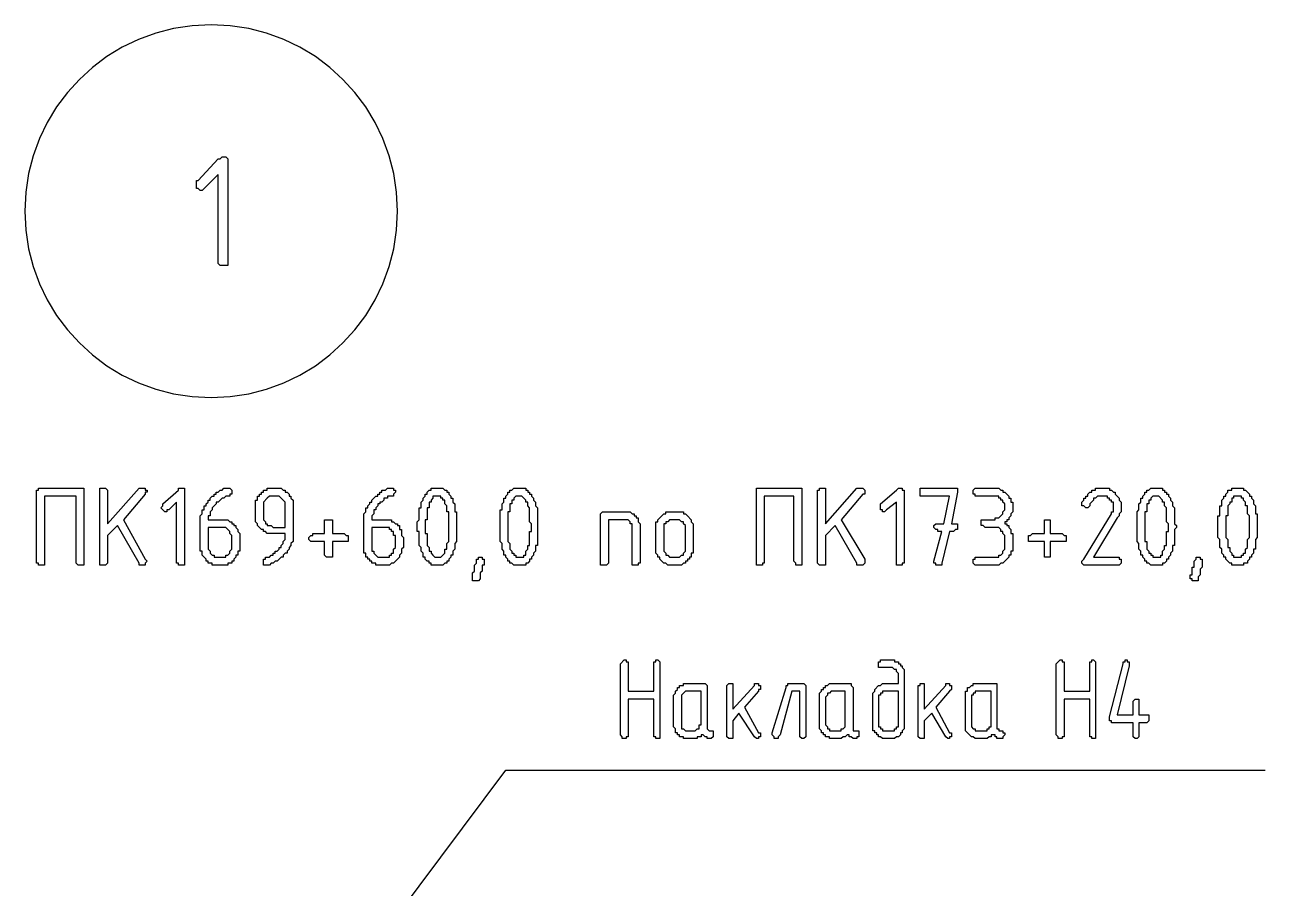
# Model space of a CAD drawing. Header units: millimetres. Extents: x 1 to 1188, y 1 to 840.
# Drawn here: x 288.55 to 328.49, y 366.6 to 394.41 of the extents above; entities that cross this region are included whole.
import ezdxf

# ---------------------------------------------------------------- set-up
doc = ezdxf.new("R2010")
doc.units = ezdxf.units.MM
doc.layers.add('GEOMETRY', color=7, linetype='Continuous')
doc.layers.add('TEXT_OUTLINE', color=7, linetype='Continuous')

msp = doc.modelspace()

# ---------------------------------------------------------------- linework, layer by layer
at = {"layer": 'GEOMETRY'}
for points in [[(294.773, 389.58), (294.33, 389.135), (294.266, 389.071), (294.203, 389.071), (294.139, 389.135), (294.076, 389.135), (294.076, 389.389), (294.139, 389.389), (294.773, 390.088), (294.838, 390.088), (294.902, 390.152), (295.028, 390.152), (295.092, 390.088), (295.092, 386.658), (294.838, 386.658), (294.773, 386.722)], [(289.059, 379.483), (290.456, 379.483), (290.456, 377.006), (290.266, 377.006), (290.202, 377.07), (290.202, 379.229), (289.185, 379.229), (289.185, 377.006), (288.995, 377.006), (288.995, 377.07), (288.932, 377.07), (288.932, 379.419), (288.995, 379.419), (288.995, 379.483)], [(291.535, 378.277), (291.218, 377.959), (291.218, 377.07), (291.155, 377.006), (290.964, 377.006), (290.964, 379.483), (291.155, 379.483), (291.218, 379.419), (291.218, 378.34), (292.234, 379.483), (292.425, 379.483), (292.425, 379.419), (292.489, 379.419), (292.489, 379.356), (292.425, 379.356), (292.425, 379.293), (291.727, 378.467), (292.425, 377.197), (292.489, 377.133), (292.425, 377.07), (292.425, 377.006), (292.234, 377.006), (292.234, 377.07)], [(293.441, 379.039), (293.186, 378.784), (293.123, 378.784), (293.123, 378.721), (293.059, 378.721), (292.932, 378.848), (292.996, 378.911), (292.996, 378.976), (293.504, 379.419), (293.504, 379.483), (293.694, 379.483), (293.694, 377.006), (293.504, 377.006), (293.504, 377.07), (293.441, 377.07)], [(295.092, 379.483), (295.155, 379.483), (295.219, 379.419), (295.219, 379.293), (295.155, 379.293), (295.155, 379.229), (295.028, 379.229), (294.965, 379.166), (294.902, 379.166), (294.838, 379.102), (294.773, 379.039), (294.71, 379.039), (294.71, 378.976), (294.647, 378.911), (294.583, 378.848), (294.583, 378.784), (294.52, 378.721), (294.52, 378.594), (294.456, 378.594), (294.456, 378.467), (295.092, 378.467), (295.155, 378.404), (295.219, 378.404), (295.219, 378.34), (295.282, 378.34), (295.282, 378.277), (295.345, 378.277), (295.345, 378.214), (295.409, 378.15), (295.409, 378.085), (295.472, 378.022), (295.472, 377.452), (295.409, 377.452), (295.409, 377.323), (295.345, 377.323), (295.345, 377.26), (295.282, 377.197), (295.282, 377.133), (295.219, 377.133), (295.219, 377.07), (295.092, 377.07), (295.092, 377.006), (294.583, 377.006), (294.583, 377.07), (294.456, 377.07), (294.456, 377.133), (294.393, 377.133), (294.393, 377.197), (294.266, 377.323), (294.266, 377.452), (294.203, 377.452), (294.203, 378.594), (294.266, 378.657), (294.266, 378.784), (294.33, 378.784), (294.33, 378.911), (294.393, 378.911), (294.393, 378.976), (294.456, 379.039), (294.456, 379.102), (294.52, 379.102), (294.52, 379.166), (294.583, 379.229), (294.647, 379.229), (294.647, 379.293), (294.71, 379.293), (294.71, 379.356), (294.773, 379.356), (294.838, 379.419), (294.902, 379.419), (294.965, 379.483)], [(296.361, 377.006), (296.234, 377.006), (296.234, 377.197), (296.298, 377.197), (296.298, 377.26), (296.426, 377.26), (296.489, 377.323), (296.552, 377.323), (296.552, 377.388), (296.616, 377.388), (296.616, 377.452), (296.679, 377.452), (296.743, 377.515), (296.743, 377.578), (296.806, 377.578), (296.806, 377.642), (296.869, 377.705), (296.869, 377.769), (296.933, 377.832), (296.933, 378.022), (296.361, 378.022), (296.298, 378.085), (296.234, 378.085), (296.234, 378.15), (296.171, 378.15), (296.044, 378.277), (296.044, 378.34), (295.981, 378.404), (295.981, 379.102), (296.044, 379.102), (296.044, 379.229), (296.107, 379.229), (296.107, 379.293), (296.171, 379.293), (296.171, 379.356), (296.234, 379.356), (296.234, 379.419), (296.361, 379.419), (296.361, 379.483), (296.806, 379.483), (296.869, 379.419), (296.933, 379.419), (296.933, 379.356), (296.996, 379.356), (297.06, 379.293), (297.06, 379.229), (297.123, 379.229), (297.123, 379.166), (297.188, 379.102), (297.188, 377.769), (297.123, 377.705), (297.123, 377.642), (297.06, 377.578), (297.06, 377.515), (296.996, 377.452), (296.996, 377.388), (296.933, 377.388), (296.869, 377.323), (296.869, 377.26), (296.806, 377.26), (296.679, 377.133), (296.616, 377.133), (296.552, 377.07), (296.489, 377.07), (296.426, 377.006)], [(300.363, 379.483), (300.426, 379.483), (300.426, 379.419), (300.489, 379.419), (300.489, 379.356), (300.426, 379.293), (300.426, 379.229), (300.235, 379.229), (300.235, 379.166), (300.108, 379.166), (300.108, 379.102), (300.044, 379.039), (299.981, 379.039), (299.981, 378.976), (299.918, 378.976), (299.918, 378.911), (299.854, 378.848), (299.854, 378.784), (299.791, 378.784), (299.791, 378.657), (299.727, 378.594), (299.727, 378.467), (300.363, 378.467), (300.363, 378.404), (300.426, 378.404), (300.489, 378.34), (300.553, 378.34), (300.553, 378.277), (300.616, 378.277), (300.616, 378.15), (300.68, 378.15), (300.68, 377.959), (300.743, 377.895), (300.743, 377.578), (300.68, 377.515), (300.68, 377.388), (300.616, 377.323), (300.616, 377.26), (300.426, 377.07), (300.363, 377.07), (300.298, 377.006), (299.854, 377.006), (299.854, 377.07), (299.727, 377.07), (299.727, 377.133), (299.664, 377.133), (299.664, 377.197), (299.601, 377.197), (299.601, 377.26), (299.536, 377.26), (299.536, 377.388), (299.473, 377.388), (299.473, 378.657), (299.536, 378.721), (299.536, 378.848), (299.601, 378.848), (299.601, 378.911), (299.664, 378.976), (299.664, 379.039), (299.727, 379.039), (299.727, 379.102), (299.854, 379.229), (299.918, 379.229), (299.918, 379.293), (299.981, 379.293), (299.981, 379.356), (300.044, 379.356), (300.044, 379.419), (300.171, 379.419), (300.235, 379.483)], [(302.457, 378.214), (302.457, 377.769), (302.394, 377.705), (302.394, 377.515), (302.331, 377.452), (302.331, 377.323), (302.267, 377.323), (302.267, 377.26), (302.204, 377.197), (302.204, 377.133), (302.14, 377.133), (302.14, 377.07), (302.077, 377.07), (302.014, 377.006), (301.632, 377.006), (301.632, 377.07), (301.569, 377.07), (301.569, 377.133), (301.505, 377.133), (301.442, 377.197), (301.442, 377.26), (301.378, 377.26), (301.378, 377.388), (301.315, 377.452), (301.315, 377.578), (301.252, 377.642), (301.252, 378.085), (301.188, 378.085), (301.188, 378.404), (301.252, 378.467), (301.252, 378.848), (301.315, 378.848), (301.315, 379.039), (301.378, 379.102), (301.378, 379.166), (301.442, 379.229), (301.442, 379.293), (301.505, 379.293), (301.505, 379.356), (301.569, 379.419), (301.632, 379.419), (301.632, 379.483), (302.014, 379.483), (302.077, 379.419), (302.14, 379.419), (302.14, 379.356), (302.204, 379.356), (302.204, 379.293), (302.267, 379.229), (302.267, 379.166), (302.331, 379.166), (302.331, 379.039), (302.394, 378.976), (302.394, 378.721), (302.457, 378.721)], [(305.06, 378.214), (305.06, 377.642), (304.997, 377.642), (304.997, 377.452), (304.934, 377.388), (304.934, 377.323), (304.87, 377.26), (304.87, 377.197), (304.807, 377.197), (304.807, 377.133), (304.744, 377.07), (304.68, 377.07), (304.68, 377.006), (304.298, 377.006), (304.235, 377.07), (304.172, 377.07), (304.172, 377.133), (304.108, 377.133), (304.108, 377.197), (304.045, 377.26), (304.045, 377.323), (303.981, 377.323), (303.981, 377.452), (303.918, 377.515), (303.918, 377.705), (303.855, 377.769), (303.855, 378.784), (303.918, 378.784), (303.918, 378.976), (303.981, 379.039), (303.981, 379.166), (304.045, 379.166), (304.045, 379.229), (304.108, 379.293), (304.108, 379.356), (304.172, 379.356), (304.172, 379.419), (304.235, 379.419), (304.298, 379.483), (304.68, 379.483), (304.68, 379.419), (304.744, 379.419), (304.744, 379.356), (304.807, 379.356), (304.807, 379.293), (304.87, 379.293), (304.87, 379.229), (304.934, 379.166), (304.934, 379.102), (304.997, 379.039), (304.997, 378.911), (305.06, 378.848)], [(312.236, 379.483), (313.57, 379.483), (313.57, 377.006), (313.38, 377.006), (313.38, 377.07), (313.316, 377.133), (313.316, 379.229), (312.364, 379.229), (312.364, 377.07), (312.301, 377.07), (312.301, 377.006), (312.109, 377.006), (312.109, 379.483)], [(314.65, 378.277), (314.332, 377.959), (314.332, 377.006), (314.142, 377.006), (314.078, 377.07), (314.078, 379.419), (314.142, 379.419), (314.142, 379.483), (314.332, 379.483), (314.332, 378.34), (315.348, 379.483), (315.539, 379.483), (315.602, 379.419), (315.602, 379.293), (315.539, 379.293), (314.84, 378.467), (315.602, 377.197), (315.602, 377.07), (315.539, 377.006), (315.348, 377.006), (315.348, 377.07)], [(316.618, 379.039), (316.301, 378.784), (316.238, 378.721), (316.173, 378.721), (316.173, 378.784), (316.11, 378.784), (316.11, 378.976), (316.618, 379.419), (316.681, 379.483), (316.808, 379.483), (316.808, 379.419), (316.872, 379.419), (316.872, 377.07), (316.808, 377.07), (316.808, 377.006), (316.618, 377.006)], [(318.079, 378.085), (317.952, 378.085), (317.952, 378.15), (317.889, 378.15), (317.825, 378.214), (317.825, 378.277), (317.889, 378.34), (318.142, 378.34), (318.332, 379.229), (317.38, 379.229), (317.38, 379.483), (318.586, 379.483), (318.586, 379.356), (318.396, 378.34), (318.586, 378.34), (318.586, 378.15), (318.523, 378.15), (318.459, 378.085), (318.332, 378.085), (318.079, 377.07), (318.079, 377.006), (317.889, 377.006), (317.889, 377.07), (317.825, 377.07), (317.825, 377.133)], [(319.73, 378.214), (319.476, 378.214), (319.413, 378.277), (319.348, 378.277), (319.348, 378.467), (319.793, 378.467), (319.793, 378.531), (319.92, 378.531), (320.047, 378.657), (320.047, 378.721), (320.11, 378.784), (320.11, 378.976), (320.047, 379.039), (320.047, 379.102), (319.983, 379.102), (319.983, 379.166), (319.92, 379.166), (319.92, 379.229), (319.158, 379.229), (319.158, 379.293), (319.094, 379.293), (319.094, 379.419), (319.158, 379.483), (319.92, 379.483), (319.983, 379.419), (320.047, 379.419), (320.047, 379.356), (320.11, 379.356), (320.173, 379.293), (320.238, 379.229), (320.238, 379.166), (320.302, 379.166), (320.302, 379.039), (320.365, 379.039), (320.365, 378.721), (320.302, 378.657), (320.302, 378.594), (320.238, 378.531), (320.238, 378.467), (320.173, 378.467), (320.173, 378.404), (320.11, 378.404), (320.11, 378.34), (320.173, 378.34), (320.173, 378.277), (320.238, 378.277), (320.238, 378.214), (320.302, 378.15), (320.302, 378.022), (320.365, 378.022), (320.365, 377.452), (320.302, 377.452), (320.302, 377.323), (320.238, 377.323), (320.238, 377.26), (320.173, 377.197), (320.047, 377.07), (319.983, 377.07), (319.92, 377.006), (319.158, 377.006), (319.094, 377.07), (319.094, 377.197), (319.158, 377.197), (319.158, 377.26), (319.92, 377.26), (319.92, 377.323), (319.983, 377.323), (320.047, 377.388), (320.047, 377.452), (320.11, 377.515), (320.11, 377.959), (320.047, 378.022), (320.047, 378.085), (319.983, 378.085), (319.983, 378.15), (319.92, 378.214)], [(323.222, 379.483), (323.477, 379.483), (323.477, 379.419), (323.54, 379.419), (323.603, 379.356), (323.667, 379.356), (323.667, 379.293), (323.794, 379.166), (323.794, 379.102), (323.857, 379.039), (323.857, 378.721), (323.794, 378.657), (323.794, 378.594), (323.73, 378.531), (322.968, 377.26), (323.794, 377.26), (323.794, 377.197), (323.857, 377.197), (323.857, 377.07), (323.794, 377.006), (322.651, 377.006), (322.588, 377.07), (322.588, 377.133), (322.651, 377.197), (323.54, 378.657), (323.54, 378.721), (323.603, 378.721), (323.603, 379.039), (323.54, 379.039), (323.54, 379.102), (323.477, 379.102), (323.477, 379.166), (323.413, 379.166), (323.413, 379.229), (323.095, 379.229), (323.031, 379.166), (322.968, 379.166), (322.968, 379.102), (322.841, 378.976), (322.841, 378.911), (322.778, 378.848), (322.714, 378.848), (322.651, 378.911), (322.588, 378.911), (322.588, 379.039), (322.651, 379.102), (322.651, 379.166), (322.714, 379.166), (322.714, 379.229), (322.778, 379.229), (322.778, 379.293), (322.841, 379.356), (322.905, 379.356), (322.905, 379.419), (323.031, 379.419), (323.031, 379.483)], [(325.635, 378.214), (325.571, 378.15), (325.571, 377.642), (325.508, 377.642), (325.508, 377.452), (325.444, 377.388), (325.444, 377.323), (325.381, 377.26), (325.381, 377.197), (325.318, 377.197), (325.318, 377.133), (325.254, 377.07), (325.191, 377.07), (325.191, 377.006), (324.809, 377.006), (324.746, 377.07), (324.682, 377.07), (324.682, 377.133), (324.619, 377.133), (324.619, 377.197), (324.556, 377.26), (324.556, 377.323), (324.492, 377.323), (324.492, 377.452), (324.429, 377.515), (324.429, 377.705), (324.365, 377.769), (324.365, 378.721), (324.429, 378.784), (324.429, 378.976), (324.492, 379.039), (324.492, 379.166), (324.556, 379.166), (324.556, 379.229), (324.619, 379.293), (324.619, 379.356), (324.682, 379.356), (324.682, 379.419), (324.746, 379.419), (324.809, 379.483), (325.191, 379.483), (325.191, 379.419), (325.254, 379.419), (325.254, 379.356), (325.318, 379.356), (325.318, 379.293), (325.381, 379.293), (325.381, 379.229), (325.444, 379.166), (325.444, 379.102), (325.508, 379.039), (325.508, 378.911), (325.571, 378.848), (325.571, 378.34), (325.635, 378.277)], [(328.239, 378.214), (328.239, 377.895), (328.176, 377.832), (328.176, 377.515), (328.111, 377.515), (328.111, 377.388), (328.048, 377.323), (328.048, 377.26), (327.984, 377.26), (327.984, 377.197), (327.921, 377.133), (327.921, 377.07), (327.794, 377.07), (327.794, 377.006), (327.414, 377.006), (327.414, 377.07), (327.35, 377.07), (327.285, 377.133), (327.222, 377.197), (327.222, 377.26), (327.159, 377.26), (327.159, 377.323), (327.095, 377.388), (327.095, 377.515), (327.032, 377.578), (327.032, 377.832), (326.969, 377.895), (326.969, 378.594), (327.032, 378.594), (327.032, 378.911), (327.095, 378.911), (327.095, 379.102), (327.159, 379.166), (327.159, 379.229), (327.222, 379.229), (327.222, 379.293), (327.285, 379.356), (327.285, 379.419), (327.414, 379.419), (327.414, 379.483), (327.794, 379.483), (327.794, 379.419), (327.857, 379.419), (327.984, 379.293), (327.984, 379.229), (328.048, 379.229), (328.048, 379.166), (328.111, 379.102), (328.111, 378.976), (328.176, 378.911), (328.176, 378.657), (328.239, 378.657)], [(296.933, 378.214), (296.933, 379.039), (296.743, 379.229), (296.426, 379.229), (296.361, 379.166), (296.234, 379.039), (296.234, 378.467), (296.298, 378.404), (296.298, 378.34), (296.361, 378.34), (296.361, 378.277), (296.489, 378.277), (296.552, 378.214)], [(302.204, 378.214), (302.204, 378.721), (302.14, 378.721), (302.14, 378.911), (302.077, 378.976), (302.077, 379.102), (302.014, 379.102), (302.014, 379.166), (301.95, 379.166), (301.95, 379.229), (301.695, 379.229), (301.695, 379.166), (301.632, 379.102), (301.632, 379.039), (301.569, 379.039), (301.569, 378.848), (301.505, 378.848), (301.505, 378.467), (301.442, 378.467), (301.442, 378.022), (301.505, 378.022), (301.505, 377.642), (301.569, 377.578), (301.569, 377.452), (301.632, 377.452), (301.632, 377.388), (301.695, 377.323), (301.759, 377.26), (301.95, 377.26), (302.014, 377.323), (302.077, 377.388), (302.077, 377.515), (302.14, 377.515), (302.14, 377.705), (302.204, 377.769)], [(304.87, 378.214), (304.87, 378.34), (304.807, 378.404), (304.807, 378.848), (304.744, 378.911), (304.744, 379.039), (304.68, 379.039), (304.68, 379.102), (304.553, 379.229), (304.363, 379.229), (304.298, 379.166), (304.298, 379.102), (304.235, 379.102), (304.235, 378.976), (304.172, 378.976), (304.172, 378.721), (304.108, 378.721), (304.108, 377.769), (304.172, 377.705), (304.172, 377.515), (304.235, 377.452), (304.235, 377.388), (304.298, 377.388), (304.298, 377.323), (304.363, 377.323), (304.363, 377.26), (304.617, 377.26), (304.617, 377.323), (304.68, 377.323), (304.68, 377.452), (304.744, 377.515), (304.744, 377.642), (304.807, 377.642), (304.807, 378.085), (304.87, 378.085)], [(325.381, 378.214), (325.381, 378.34), (325.318, 378.404), (325.318, 378.848), (325.254, 378.911), (325.254, 379.039), (325.191, 379.039), (325.191, 379.102), (325.064, 379.229), (324.873, 379.229), (324.809, 379.166), (324.809, 379.102), (324.746, 379.102), (324.746, 378.976), (324.682, 378.976), (324.682, 378.721), (324.619, 378.721), (324.619, 377.769), (324.682, 377.769), (324.682, 377.515), (324.746, 377.452), (324.746, 377.388), (324.809, 377.388), (324.809, 377.323), (324.873, 377.323), (324.873, 377.26), (325.127, 377.26), (325.127, 377.323), (325.191, 377.323), (325.191, 377.452), (325.254, 377.515), (325.254, 377.642), (325.318, 377.642), (325.318, 378.085), (325.381, 378.085)], [(327.984, 378.214), (327.984, 378.594), (327.921, 378.657), (327.921, 378.911), (327.857, 378.911), (327.857, 379.039), (327.794, 379.102), (327.794, 379.166), (327.731, 379.166), (327.731, 379.229), (327.477, 379.229), (327.477, 379.166), (327.414, 379.166), (327.414, 379.039), (327.35, 379.039), (327.35, 378.976), (327.285, 378.911), (327.285, 378.594), (327.222, 378.594), (327.222, 377.895), (327.285, 377.832), (327.285, 377.578), (327.35, 377.578), (327.35, 377.452), (327.414, 377.388), (327.414, 377.323), (327.477, 377.323), (327.477, 377.26), (327.731, 377.26), (327.731, 377.323), (327.794, 377.323), (327.794, 377.388), (327.857, 377.388), (327.857, 377.515), (327.921, 377.578), (327.921, 377.832), (327.984, 377.895)], [(307.093, 377.133), (307.093, 378.657), (307.156, 378.721), (308.045, 378.721), (308.109, 378.657), (308.172, 378.657), (308.172, 378.594), (308.235, 378.594), (308.235, 378.531), (308.3, 378.531), (308.3, 378.404), (308.364, 378.34), (308.364, 377.07), (308.3, 377.07), (308.3, 377.006), (308.109, 377.006), (308.109, 378.34), (308.045, 378.34), (308.045, 378.404), (307.982, 378.467), (307.347, 378.467), (307.347, 377.07), (307.283, 377.006), (307.093, 377.006)], [(308.871, 377.642), (308.871, 378.404), (308.934, 378.404), (308.934, 378.467), (309.061, 378.594), (309.126, 378.657), (309.189, 378.657), (309.189, 378.721), (309.76, 378.721), (309.76, 378.657), (309.823, 378.657), (309.888, 378.594), (310.014, 378.467), (310.014, 378.404), (310.078, 378.34), (310.078, 377.388), (310.014, 377.388), (310.014, 377.26), (309.951, 377.26), (309.951, 377.197), (309.888, 377.197), (309.888, 377.133), (309.823, 377.133), (309.823, 377.07), (309.76, 377.07), (309.696, 377.006), (309.252, 377.006), (309.189, 377.07), (309.126, 377.07), (309.061, 377.133), (308.998, 377.197), (308.998, 377.26), (308.934, 377.26), (308.934, 377.323), (308.871, 377.388)], [(298.203, 377.769), (297.758, 377.769), (297.695, 377.832), (297.695, 377.895), (297.758, 377.959), (297.822, 377.959), (297.822, 378.022), (298.203, 378.022), (298.203, 378.467), (298.457, 378.467), (298.457, 378.022), (298.839, 378.022), (298.902, 377.959), (298.965, 377.959), (298.965, 377.769), (298.457, 377.769), (298.457, 377.26), (298.267, 377.26), (298.203, 377.323)], [(309.823, 377.642), (309.823, 378.277), (309.76, 378.34), (309.76, 378.404), (309.696, 378.404), (309.633, 378.467), (309.316, 378.467), (309.252, 378.404), (309.189, 378.404), (309.189, 378.34), (309.126, 378.34), (309.126, 377.452), (309.189, 377.388), (309.189, 377.323), (309.252, 377.323), (309.316, 377.26), (309.633, 377.26), (309.696, 377.323), (309.76, 377.323), (309.76, 377.388), (309.823, 377.452)], [(321.381, 377.769), (320.872, 377.769), (320.872, 377.959), (320.935, 377.959), (321, 378.022), (321.381, 378.022), (321.381, 378.467), (321.571, 378.467), (321.571, 378.022), (321.952, 378.022), (322.016, 377.959), (322.079, 377.959), (322.079, 377.769), (321.571, 377.769), (321.571, 377.26), (321.381, 377.26)], [(294.456, 378.214), (294.456, 377.515), (294.52, 377.452), (294.52, 377.388), (294.583, 377.323), (294.647, 377.323), (294.647, 377.26), (295.028, 377.26), (295.028, 377.323), (295.092, 377.323), (295.155, 377.388), (295.155, 377.452), (295.219, 377.515), (295.219, 377.959), (295.155, 378.022), (295.155, 378.085), (295.092, 378.15), (295.028, 378.214)], [(299.727, 378.214), (299.727, 377.452), (299.791, 377.452), (299.791, 377.388), (299.854, 377.323), (299.918, 377.26), (300.298, 377.26), (300.298, 377.323), (300.363, 377.323), (300.363, 377.388), (300.426, 377.388), (300.426, 377.515), (300.489, 377.578), (300.489, 377.959), (300.426, 377.959), (300.426, 378.085), (300.363, 378.085), (300.363, 378.15), (300.298, 378.15), (300.298, 378.214)], [(303.219, 377.26), (303.283, 377.26), (303.283, 377.197), (303.346, 377.197), (303.346, 377.006), (303.283, 377.006), (303.283, 376.816), (303.219, 376.753), (303.219, 376.563), (303.156, 376.498), (302.966, 376.498), (302.966, 376.753), (303.029, 376.816), (303.029, 377.006), (303.093, 377.07), (303.093, 377.197), (303.156, 377.197), (303.156, 377.26)], [(326.333, 377.26), (326.397, 377.26), (326.397, 377.197), (326.46, 377.197), (326.46, 376.943), (326.397, 376.88), (326.397, 376.689), (326.333, 376.626), (326.333, 376.498), (326.143, 376.498), (326.143, 376.563), (326.08, 376.563), (326.08, 376.689), (326.143, 376.689), (326.143, 376.943), (326.206, 376.943), (326.206, 377.133), (326.27, 377.197), (326.27, 377.26)], [(307.728, 371.545), (307.728, 373.831), (307.855, 373.958), (307.919, 373.958), (307.919, 373.895), (307.982, 373.895), (307.982, 372.943), (308.807, 372.943), (308.807, 373.895), (308.871, 373.895), (308.871, 373.958), (308.934, 373.958), (308.998, 373.895), (308.998, 371.419), (308.871, 371.419), (308.871, 371.482), (308.807, 371.482), (308.807, 372.689), (307.982, 372.689), (307.982, 371.482), (307.919, 371.482), (307.919, 371.419), (307.792, 371.419), (307.792, 371.482)], [(316.872, 373.451), (316.872, 371.735), (316.808, 371.672), (316.808, 371.609), (316.745, 371.609), (316.745, 371.545), (316.681, 371.482), (316.618, 371.482), (316.555, 371.419), (316.173, 371.419), (316.11, 371.482), (316.046, 371.482), (316.046, 371.545), (315.983, 371.545), (315.983, 371.609), (315.919, 371.609), (315.919, 371.672), (315.856, 371.672), (315.856, 372.879), (315.919, 372.943), (315.919, 373.006), (316.046, 373.133), (316.11, 373.133), (316.173, 373.196), (316.681, 373.196), (316.681, 373.514), (316.618, 373.578), (316.618, 373.641), (316.555, 373.641), (316.491, 373.705), (316.046, 373.705), (316.046, 373.895), (316.11, 373.895), (316.11, 373.958), (316.555, 373.958), (316.555, 373.895), (316.681, 373.895), (316.681, 373.831), (316.745, 373.831), (316.745, 373.768), (316.808, 373.768), (316.808, 373.705), (316.872, 373.641)], [(321.761, 371.545), (321.761, 373.831), (321.826, 373.895), (321.889, 373.958), (321.952, 373.958), (321.952, 373.895), (322.016, 373.895), (322.016, 372.943), (322.841, 372.943), (322.841, 373.895), (322.905, 373.895), (322.905, 373.958), (322.968, 373.958), (323.031, 373.895), (323.031, 371.419), (322.905, 371.419), (322.905, 371.482), (322.841, 371.482), (322.841, 372.689), (322.016, 372.689), (322.016, 371.482), (321.952, 371.482), (321.952, 371.419), (321.826, 371.419), (321.826, 371.482)], [(323.477, 372.054), (323.477, 372.117), (323.92, 373.831), (323.92, 373.895), (323.984, 373.895), (323.984, 373.958), (324.047, 373.958), (324.047, 373.895), (324.11, 373.895), (324.11, 373.768), (323.73, 372.181), (324.239, 372.181), (324.239, 372.626), (324.302, 372.689), (324.429, 372.689), (324.429, 372.181), (324.746, 372.181), (324.746, 371.99), (324.682, 371.927), (324.429, 371.927), (324.429, 371.482), (324.365, 371.419), (324.302, 371.419), (324.239, 371.482), (324.239, 371.927), (323.54, 371.927), (323.54, 371.99), (323.477, 371.99)], [(310.713, 371.545), (310.713, 371.482), (310.648, 371.419), (310.522, 371.419), (310.522, 371.482), (310.458, 371.482), (310.395, 371.545), (310.331, 371.545), (310.331, 371.482), (310.205, 371.482), (310.205, 371.419), (309.76, 371.419), (309.76, 371.482), (309.633, 371.482), (309.633, 371.545), (309.569, 371.545), (309.569, 371.609), (309.506, 371.609), (309.506, 371.735), (309.443, 371.8), (309.443, 372.816), (309.506, 372.879), (309.506, 372.943), (309.569, 373.006), (309.569, 373.069), (309.633, 373.069), (309.633, 373.133), (309.76, 373.133), (309.76, 373.196), (310.458, 373.196), (310.522, 373.133), (310.522, 371.735), (310.585, 371.672), (310.713, 371.672)], [(311.347, 372.371), (312.046, 373.133), (312.046, 373.196), (312.173, 373.196), (312.173, 373.133), (312.236, 373.133), (312.236, 373.006), (312.173, 373.006), (312.173, 372.943), (311.729, 372.434), (312.173, 371.609), (312.236, 371.609), (312.236, 371.482), (312.173, 371.482), (312.173, 371.419), (312.109, 371.419), (312.046, 371.482), (311.539, 372.244), (311.347, 371.99), (311.347, 371.419), (311.22, 371.419), (311.157, 371.482), (311.157, 373.133), (311.22, 373.196), (311.347, 373.196)], [(313.189, 373.196), (313.633, 373.196), (313.697, 373.133), (313.697, 371.482), (313.633, 371.419), (313.57, 371.419), (313.506, 371.482), (313.506, 372.943), (313.253, 372.943), (312.871, 371.545), (312.808, 371.482), (312.808, 371.419), (312.681, 371.419), (312.681, 371.482), (312.618, 371.545), (312.618, 371.609), (313.063, 373.069), (313.063, 373.133), (313.126, 373.133), (313.126, 373.196)], [(315.411, 371.545), (315.411, 371.482), (315.348, 371.482), (315.348, 371.419), (315.221, 371.419), (315.157, 371.482), (315.094, 371.482), (315.094, 371.545), (315.031, 371.545), (314.967, 371.482), (314.904, 371.482), (314.84, 371.419), (314.459, 371.419), (314.459, 371.482), (314.332, 371.482), (314.332, 371.545), (314.269, 371.545), (314.269, 371.609), (314.205, 371.609), (314.205, 371.672), (314.142, 371.735), (314.142, 372.879), (314.205, 372.943), (314.205, 373.006), (314.269, 373.006), (314.269, 373.069), (314.332, 373.069), (314.332, 373.133), (314.395, 373.133), (314.459, 373.196), (315.157, 373.196), (315.157, 373.133), (315.221, 373.069), (315.221, 371.672), (315.411, 371.672)], [(317.507, 372.371), (318.206, 373.133), (318.206, 373.196), (318.332, 373.196), (318.332, 373.133), (318.396, 373.133), (318.396, 373.006), (318.332, 372.943), (317.889, 372.434), (318.332, 371.609), (318.396, 371.609), (318.396, 371.482), (318.332, 371.482), (318.332, 371.419), (318.269, 371.419), (318.206, 371.482), (317.76, 372.244), (317.507, 371.99), (317.507, 371.419), (317.38, 371.419), (317.317, 371.482), (317.317, 373.133), (317.38, 373.133), (317.38, 373.196), (317.507, 373.196)], [(320.11, 371.545), (320.047, 371.482), (320.047, 371.419), (319.856, 371.419), (319.856, 371.482), (319.793, 371.482), (319.793, 371.545), (319.666, 371.545), (319.666, 371.482), (319.603, 371.482), (319.539, 371.419), (319.158, 371.419), (319.094, 371.482), (319.031, 371.482), (318.841, 371.672), (318.841, 372.943), (318.904, 372.943), (318.904, 373.069), (318.968, 373.069), (319.031, 373.133), (319.094, 373.133), (319.094, 373.196), (319.856, 373.196), (319.856, 371.735), (319.92, 371.735), (319.92, 371.672), (320.047, 371.672), (320.047, 371.609), (320.11, 371.609)], [(310.331, 372.943), (309.823, 372.943), (309.696, 372.816), (309.696, 371.735), (309.76, 371.735), (309.823, 371.672), (310.141, 371.672), (310.205, 371.735), (310.268, 371.735), (310.268, 371.864), (310.331, 371.864)], [(314.967, 372.943), (314.522, 372.943), (314.459, 372.879), (314.395, 372.879), (314.395, 372.816), (314.332, 372.752), (314.332, 371.864), (314.395, 371.8), (314.395, 371.735), (314.459, 371.735), (314.459, 371.672), (314.84, 371.672), (314.84, 371.735), (314.904, 371.735), (314.967, 371.8)], [(316.681, 371.927), (316.681, 372.943), (316.173, 372.943), (316.173, 372.879), (316.11, 372.879), (316.11, 372.816), (316.046, 372.816), (316.046, 371.8), (316.11, 371.8), (316.11, 371.735), (316.173, 371.735), (316.173, 371.672), (316.555, 371.672), (316.555, 371.735), (316.618, 371.735), (316.618, 371.8), (316.681, 371.8)], [(319.666, 372.943), (319.158, 372.943), (319.158, 372.879), (319.094, 372.879), (319.094, 372.816), (319.031, 372.816), (319.031, 371.8), (319.094, 371.735), (319.158, 371.735), (319.158, 371.672), (319.539, 371.672), (319.539, 371.735), (319.603, 371.735), (319.603, 371.8), (319.666, 371.8)]]:
    msp.add_lwpolyline(points, close=True, dxfattribs=at)
msp.add_lwpolyline([(296.616, 360.433), (297.06, 361.068), (304.045, 370.403), (328.493, 370.403)], dxfattribs=at)
at = {"layer": 'TEXT_OUTLINE'}
for points in [[(294.552, 394.406), (293.938, 394.375), (293.342, 394.284), (292.767, 394.136), (292.216, 393.934), (291.691, 393.681), (291.197, 393.381), (290.735, 393.035), (290.309, 392.648), (289.921, 392.222), (289.576, 391.759), (289.276, 391.265), (289.023, 390.74), (288.821, 390.189), (288.673, 389.614), (288.583, 389.018), (288.552, 388.404)], [(300.553, 388.404), (300.522, 389.018), (300.431, 389.614), (300.283, 390.189), (300.081, 390.74), (299.828, 391.265), (299.528, 391.759), (299.182, 392.222), (298.795, 392.648), (298.369, 393.035), (297.907, 393.381), (297.412, 393.681), (296.887, 393.934), (296.336, 394.136), (295.761, 394.284), (295.165, 394.375), (294.552, 394.406)], [(288.552, 388.404), (288.583, 387.791), (288.673, 387.195), (288.821, 386.62), (289.023, 386.069), (289.276, 385.544), (289.576, 385.049), (289.921, 384.587), (290.309, 384.161), (290.735, 383.774), (291.197, 383.429), (291.691, 383.128), (292.216, 382.876), (292.767, 382.674), (293.342, 382.526), (293.938, 382.435), (294.552, 382.404)], [(294.552, 382.404), (295.165, 382.435), (295.761, 382.526), (296.336, 382.674), (296.887, 382.876), (297.412, 383.128), (297.907, 383.429), (298.369, 383.774), (298.795, 384.161), (299.182, 384.587), (299.528, 385.049), (299.828, 385.544), (300.081, 386.069), (300.283, 386.62), (300.431, 387.195), (300.522, 387.791), (300.553, 388.404)]]:
    msp.add_lwpolyline(points, dxfattribs=at)

doc.saveas('drawing.dxf')
